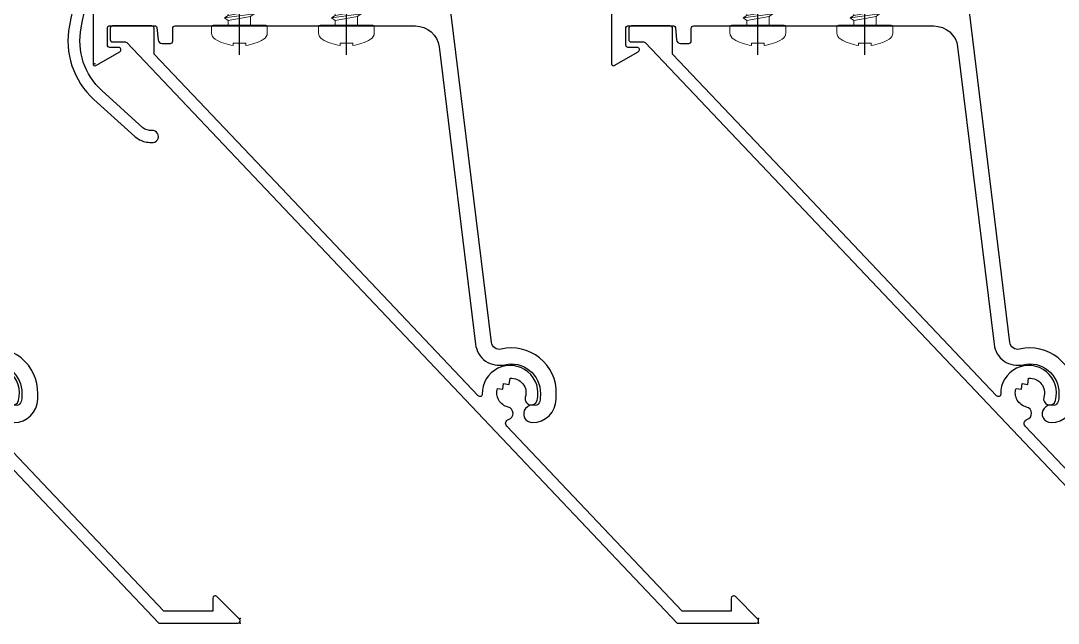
# Model space of a CAD drawing. Header units: millimetres. Extents: x 2519235 to 7246330, y 25937 to 201821.
# Drawn here: x 2752515.1 to 2752645.2, y 101893.1 to 101968.7 of the extents above; entities that cross this region are included whole.
import ezdxf

# ---------------------------------------------------------------- set-up
doc = ezdxf.new("R2010")
doc.units = ezdxf.units.MM
doc.linetypes.add('CENTER', pattern=[50.800000000000004, 31.75, -6.35, 6.35, -6.35])
for name, color, linetype in [('010 - ASPG_ACCESSORIES_MAIN_COLOR_1', 7, 'Continuous'), ('010 - ASPG_EXTR_DEF_SUB', 7, 'Continuous'), ('010 - ASPG_EXTR_MAIN_COLOR_2', 7, 'Continuous'), ('Center Line', 7, 'CENTER')]:
    doc.layers.add(name, color=color, linetype=linetype)
doc.layers.add('SCREW', color=7, linetype='Continuous', lineweight=5)

# ---------------------------------------------------------------- blocks, each defined once
blk = doc.blocks.new('PZG35-9D5')
at = {"layer": 'Center Line', "color": 7}
blk.add_line((1.4210854715202e-14, 3.733653355866409), (1.4210854715202e-14, -10.53404386090006), dxfattribs=at)
at = {"layer": 'SCREW', "color": 7}
for p, q in [((-1.399999999999963, 2.842170943040401e-14), (-1.399999999999963, -1.090192378864657)), ((1.399999999999991, 0), (1.399999999999991, -0.5901923788647139)), ((-1.850000000000009, -1.399999999999977), (1.850000000000037, -0.8999999999999773)), ((-1.850000000000009, -1.399999999999977), (-1.399999999999963, -1.090192378864685)), ((-1.399999999999963, -1.090192378864685), (1.399999999999991, -0.5901923788646855)), ((-1.399999999999963, -1.709807621135297), (1.399999999999991, -1.209807621135297)), ((1.850000000000037, -0.8999999999999773), (1.399999999999991, -0.5901923788646855)), ((1.850000000000037, -0.8999999999999773), (1.399999999999991, -1.209807621135297)), ((1.399999999999991, -1.209807621135269), (1.399999999999991, -1.890192378864725)), ((-1.850000000000009, -1.399999999999977), (-1.399999999999963, -1.709807621135297)), ((-1.850000000000009, -2.699999999999989), (1.850000000000037, -2.199999999999989)), ((-1.850000000000009, -2.699999999999989), (-1.399999999999963, -2.390192378864697)), ((-1.399999999999963, -1.709807621135269), (-1.399999999999963, -2.390192378864697)), ((-1.399999999999963, -2.390192378864697), (1.399999999999991, -1.890192378864697)), ((-1.399999999999963, -3.009807621135309), (1.399999999999991, -2.509807621135309)), ((1.850000000000037, -2.199999999999989), (1.399999999999991, -1.890192378864697)), ((1.850000000000037, -2.199999999999989), (1.399999999999991, -2.509807621135309)), ((1.399999999999991, -2.50980762113528), (1.399999999999991, -3.190192378864708)), ((-1.850000000000009, -2.699999999999989), (-1.399999999999963, -3.009807621135309)), ((-1.850000000000009, -4), (-1.399999999999963, -3.690192378864708)), ((-1.850000000000009, -4), (-0.9911470940920566, -3.883938796498938)), ((-1.399999999999963, -3.009807621135309), (-1.399999999999963, -3.690192378864708)), ((-1.399999999999963, -3.690192378864708), (-0.8446989986695002, -3.591031485769975)), ((0.5619885887190463, -3.339837273736322), (1.399999999999991, -3.190192378864708)), ((0.7141825614195483, -3.653488843051434), (1.850000000000037, -3.5)), ((0.7141825614195483, -3.932275020881832), (1.399999999999991, -3.80980762113532)), ((1.850000000000037, -3.5), (1.399999999999991, -3.190192378864708)), ((1.850000000000037, -3.5), (1.399999999999991, -3.80980762113532)), ((1.399999999999991, -3.809807621135349), (1.399999999999991, -4.490192378864691)), ((-1.850000000000009, -4), (-1.399999999999963, -4.30980762113532)), ((-1.399999999999963, -4.30980762113532), (-1.184865735341859, -4.271390788160659)), ((-1.399999999999963, -4.309807621135349), (-1.399999999999963, -8.099999999999966)), ((0.7141825614195483, -4.612659778611231), (1.399999999999991, -4.49019237886472)), ((0.7141825614195483, -4.953488843051389), (1.850000000000037, -4.800000000000011)), ((0.7141825614195483, -5.232275020881843), (1.399999999999991, -5.109807621135332)), ((1.850000000000037, -4.800000000000011), (1.399999999999991, -4.49019237886472)), ((1.850000000000037, -4.800000000000011), (1.399999999999991, -5.109807621135332)), ((1.399999999999991, -5.109807621135332), (1.399999999999991, -8.099999999999966)), ((1.4210854715202e-14, -9.5), (-1.399999999999963, -8.099999999999966)), ((1.4210854715202e-14, -9.5), (1.399999999999991, -8.099999999999966))]:
    blk.add_line(p, q, dxfattribs=at)
blk.add_lwpolyline([(1.4210854715202e-14, -9.5), (0.7141825614195483, -5.232275020881843), (0.7141825614195483, -3.600899293750615, 0.4176573264866609), (0.4106596181599826, -3.300919979679151, 0.1081021898226624), (-0.8446989986694433, -3.591031485769975), (-1.399999999999991, -4.701675652739141)], format="xyb", dxfattribs=at)
blk = doc.blocks.new('*U2951')
at = {"layer": 'SCREW', "color": 7}
blk.add_lwpolyline([(3.026373332565058, 1.780836269555209, 0.09905967801670053), (0.7999999999999687, 2.546427498927414), (0.7999999999999687, 2.274284095813357), (-0.800000000000054, 2.274284095813357), (-0.800000000000054, 2.546427498927414, 0.09905967801670058), (-3.026373332565143, 1.780836269555209, 0.2665876613401604), (-3.500000000000043, 0.9556546004010897), (-3.500000000000043, 0.1999999999999886, 0.4142135623730938), (-3.300000000000054, 0), (3.299999999999997, 0, 0.4142135623731049), (3.499999999999986, 0.1999999999999886), (3.499999999999957, 0.9556546004010897, 0.2665876613401604)], format="xyb", close=True, dxfattribs=at)
blk.add_blockref('PZG35-9D5', (-1.4210854715202e-14, 0), dxfattribs=at)
blk = doc.blocks.new('*U2950')
at = {"color": 7}
blk.add_point((0, 0), dxfattribs=at)
at = {"layer": '010 - ASPG_ACCESSORIES_MAIN_COLOR_1', "color": 7}
blk.add_lwpolyline([(-39.69999999902211, -0.5999999995172398, 0.4142135623731156), (-39.99999999883585, -0.8999999995638059), (-39.99999999883585, -7.366962144914214, 0.5773502691897371), (-39.65044321701862, -7.568778847059366), (-36.64260295056738, -5.832201459393036, 0.7673269879794871), (-36.78520590183325, -5.299999999645297), (-37.89999999874271, -5.299999999645297, -0.4142135623735732), (-38.19999999902211, -4.999999999656938), (-38.19999999902211, -2.799999999587089, -0.4142135623730951), (-37.99999999883585, -2.59999999951724), (-32.18326623388566, -2.59999999951724, -0.3888787318530097), (-31.98402729420923, -2.782568851142787), (-31.8474567013327, -4.343577870872468, 0.3888787318530089), (-31.34935935237445, -4.799999999528882), (-30.29999999911524, -4.799999999528882, 0.4142135623732408), (-29.99999999883585, -4.499999999540523), (-29.99999999883585, -2.899999999505599, -0.4142135623731785), (-29.69999999902211, -2.59999999951724), (0.4107479506637901, -2.59999999951724, -0.3789692262628873), (3.38851808081381, -5.235465979035143), (7.952927200356498, -42.5207682372482, 0.4465929586642906), (11.6177961837966, -45.07649022702281, -0.4898018444424612), (16.07846395508386, -48.68238816667036), (16.06490363762714, -49.36225294566866, -0.1824796859550777), (15.80227640201338, -50.01801436272836, -0.2679491924113072), (15.32539491611533, -50.16829426406803, 1.122114645179816), (15.09990952932276, -52.3421093734276, 0.4050039718497206), (18.0645059288945, -49.40213623346681), (18.07806624681689, -48.72227145435209, 0.4898054953707174), (11.15966573380865, -43.12966807454978, -0.4465970485362636), (9.938031048281118, -42.27776159492242), (4.866356541635469, -0.8481197821154633, 0.3641755342157969), (4.570876519894227, -0.5999999995172398)], format="xyb", close=True, dxfattribs=at)
at = {"layer": '010 - ASPG_EXTR_DEF_SUB', "color": 7}
for p in [(-39.99999999883585, -0.4999999995172402), (43.44495566345738, -76.89999999944341), (43.44495566345738, -77.49999999954052)]:
    blk.add_point(p, dxfattribs=at)
at = {"layer": '010 - ASPG_EXTR_MAIN_COLOR_2', "color": 7}
blk.add_lwpolyline([(11.37409105408005, -48.15170148877115), (11.47245816211216, -47.43577758665815), (12.17779493960552, -47.55667202338264), (12.29266474000178, -46.78670596401826, -0.5355375090189683), (14.1918134491425, -49.16870282323253, 0.9915718169393263), (15.66379558271728, -49.57599316951273, 1.157025413028558), (8.792231505503878, -48.77291728999153, -0.6885576205791355), (8.274611146422103, -48.98797988444021), (-17.14292736421339, -22.16859813180672), (-32.34153279638849, -6.131750148785431), (-32.34153279638849, -2.899999981694054, 0.4143115081626392), (-32.64163311407901, -2.59999999951724), (-37.54163311352022, -2.59999999951724, 0.4141156188887998), (-37.84153278893791, -2.899999981635847), (-37.84153278893791, -4.299999988411218, 0.4142135623731781), (-37.54153279098682, -4.599999986478724), (-35.98884801496752, -4.599999986478724, -0.205894629290155), (-35.77110154624097, -4.693635078269653), (33.22969053988345, -77.49999999954052), (43.14495566324331, -77.49999999954052, 0.6681786376628355), (43.35708769806661, -76.98786796536915), (40.5215537941549, -74.1523340573247, 0.6681786381757795), (40.00942175951786, -74.36446609156592), (40.00942175951786, -75.99999999802712), (33.87471885257401, -75.99999999802712), (11.86384030175395, -52.7751643466243, -0.5583539238224016), (12.08261241135187, -51.95244935475676, 0.7662751832817146), (12.03674733010121, -50.39291741001107, -0.4385828234445206), (10.70630855322815, -48.05207626283555)], format="xyb", close=True, dxfattribs=at)
at = {"layer": 'SCREW', "color": 7, "rotation": 180}
for p in [(-21.64901723782532, -2.499999999924694), (-8.237076249206439, -2.499999999924694)]:
    blk.add_blockref('*U2951', p, dxfattribs=at)
blk = doc.blocks.new('*U2114')
at = {"color": 7, "xscale": -1, "rotation": 180}
for p in [(555.0000000016298, 69.3), (620.0000000016298, 69.3), (685.0000000016298, 69.3)]:
    blk.add_blockref('*U2950', p, dxfattribs=at)
blk = doc.blocks.new('*U2203')
at = {"layer": '010 - ASPG_EXTR_DEF_SUB', "color": 7}
blk.add_point((455, -8.763834102865076e-11), dxfattribs=at)
at = {"layer": '010 - ASPG_EXTR_MAIN_COLOR_2', "color": 7}
blk.add_lwpolyline([(454.917139344383, 19.76412730306005, 0.004917316774645771), (451.8066999851726, 4.803864106331858, 0.2636109069979271), (454.8802099335007, -4.460317215096765), (459.9957336951047, -9.084236264956743, 0.1258843890439943), (461.2677612504922, -9.753782964282763, 0.04427494949630078), (462.0895440597087, -9.866966023081076, 1.107654826573523), (462.1254592109472, -8.331805701629818, -0.2155958426847688), (461.0232266592793, -7.991025416966622), (455.8860520706512, -3.347536196321343, -0.2636109069978752), (453.2782254475169, 4.512981288513075, -0.004854851929905817), (456.34138361644, 19.25507699992126, 0.2339601468136614)], format="xyb", dxfattribs=at)
blk = doc.blocks.new('W-1-PP17-ENT1_REV02_20260416-153151_PP17_ENT1_ASPG_MAIN_UPPL')
at = {"color": 7, "xscale": -0.9999999999999998, "rotation": 179.9999999999999}
blk.add_blockref('*U2114', (17400, -16672.99999999907), dxfattribs=at)
at = {"color": 7}
blk.add_blockref('*U2203', (17525.23303785734, -16749.66696214402), dxfattribs=at)

msp = doc.modelspace()

# ---------------------------------------------------------------- block references
at = {"color": 7}
msp.add_blockref('W-1-PP17-ENT1_REV02_20260416-153151_PP17_ENT1_ASPG_MAIN_UPPL', (2734544.160699638, 118712.9420134598), dxfattribs=at)

doc.saveas('drawing.dxf')
